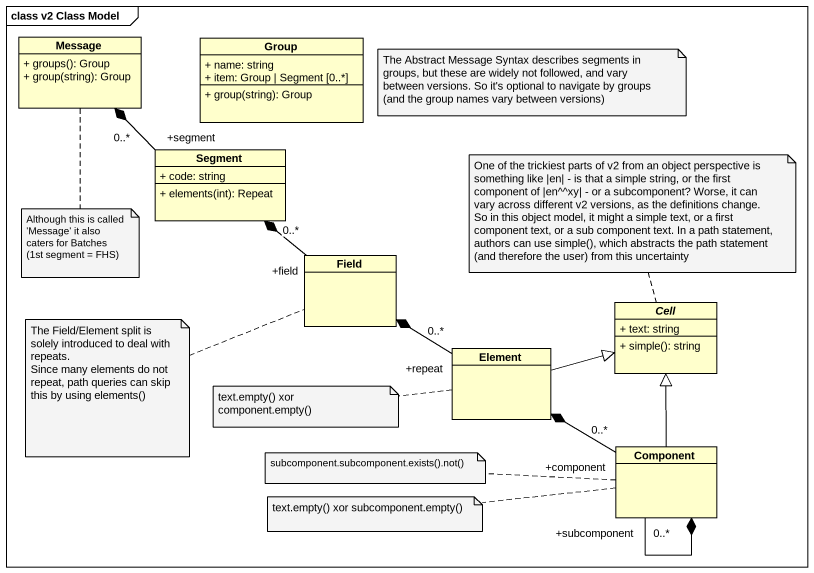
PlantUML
@startuml
mainframe class v2 Class Model
hide circle
hide empty members
skinparam classAttributeIconSize 0
class Message {
  + groups(): Group
  + group(string): Group
}
class "Group" as Group_ {
  + name: string
  + item: Group | Segment [0..*]
  + group(string): Group
}
class Segment {
  + code: string
  + elements(int): Repeat
}
class Field
abstract class Cell {
  + text: string
  + simple(): string
}
class Element
class "Component" as Component_
Segment "+segment\n0..*" -up-* Message
Field "+field\n0..*" -up-* Segment
Element "+repeat\n0..*" -up-* Field
Element -right-|> Cell
Component_ -up-|> Cell
Component_ "+component\n0..*" -left-* Element
Component_ "+subcomponent\n0..*" --* Component_
note as N1
  The Abstract Message Syntax describes segments in groups, but these are widely not followed, and vary between versions. So it's optional to navigate by groups (and the group names vary between versions)
end note
note top of Cell
  One of the trickiest parts of v2 from an object perspective is something like |en| - is that a simple string, or the first component of |en^^xy| - or a subcomponent? Worse, it can vary across different v2 versions, as the definitions change.
  So in this object model, it might a simple text, or a first component text, or a sub component text. In a path statement, authors can use simple(), which abstracts the path statement (and therefore the user) from this uncertainty
end note
note bottom of Message : Although this is called 'Message' it also caters for Batches (1st segment = FHS)
note left of Field
  The Field/Element split is solely introduced to deal with repeats.
  Since many elements do not repeat, path queries can skip this by using elements()
end note
note left of Element : text.empty() xor component.empty()
note left of Component_ : subcomponent.subcomponent.exists().not()
note left of Component_ : text.empty() xor subcomponent.empty()
@enduml
